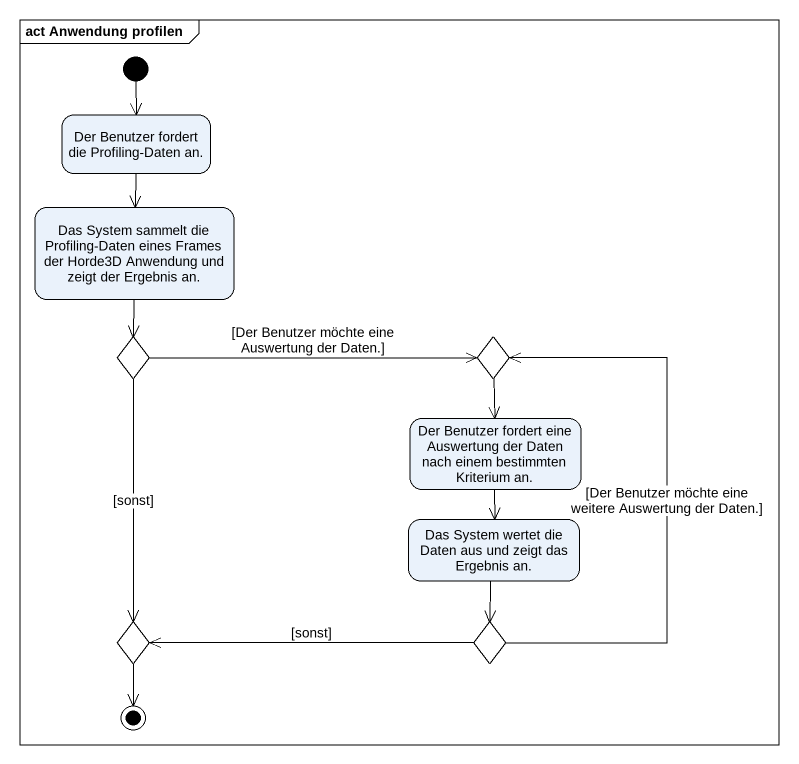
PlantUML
@startuml
mainframe act Anwendung profilen
hide empty description
state "Der Benutzer fordert die Profiling-Daten an." as Der_Benutzer_fordert_die
state "Das System sammelt die Profiling-Daten eines Frames der Horde3D Anwendung und zeigt der Ergebnis an." as Das_System_sammelt_die
state choice1 <<choice>>
state choice2 <<choice>>
state "Der Benutzer fordert eine Auswertung der Daten nach einem bestimmten Kriterium an." as Der_Benutzer_fordert_eine
state "Das System wertet die Daten aus und zeigt das Ergebnis an." as Das_System_wertet_die_Daten
state choice3 <<choice>>
state choice4 <<choice>>
[*] --> Der_Benutzer_fordert_die
Der_Benutzer_fordert_die --> Das_System_sammelt_die
Das_System_sammelt_die --> choice1
choice1 -right-> choice2 : [Der Benutzer möchte eine Auswertung der Daten.]
choice1 --> choice3 : [sonst]
choice2 --> Der_Benutzer_fordert_eine
Der_Benutzer_fordert_eine --> Das_System_wertet_die_Daten
Das_System_wertet_die_Daten --> choice4
choice4 -up-> choice2 : [Der Benutzer möchte eine weitere Auswertung der Daten.]
choice4 -left-> choice3 : [sonst]
choice3 --> [*]
@enduml
